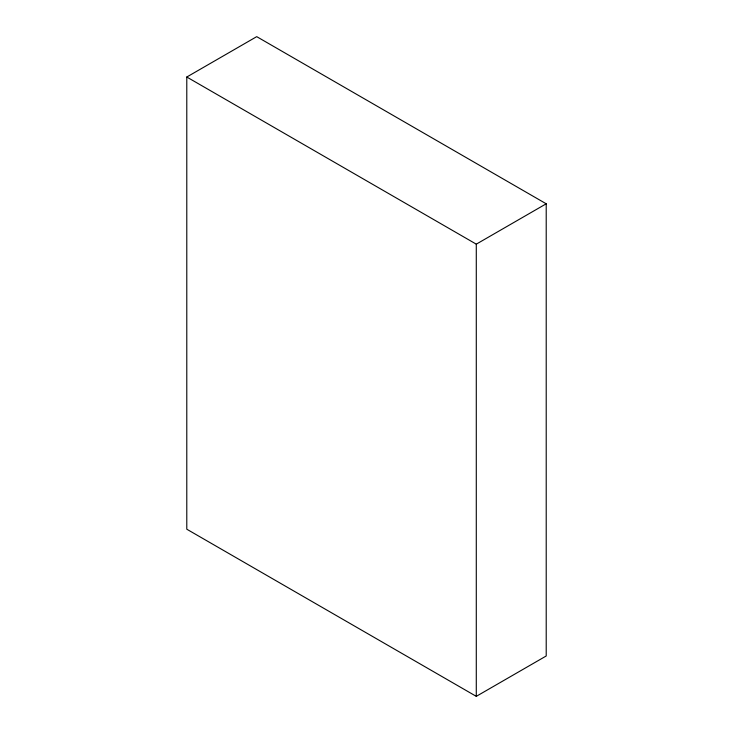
<?xml version="1.0" encoding="UTF-8"?>
<svg xmlns="http://www.w3.org/2000/svg" width="733" height="733" viewBox="0 0 733 733"><rect width="100%" height="100%" fill="white"/><g stroke="black" fill="none" stroke-linecap="round" stroke-linejoin="round"><path stroke-width="1.1" d="M186.787 77.02L256.715 36.65L546.213 203.792L546.213 655.98L476.285 696.35L186.787 529.208L186.787 77.02L476.285 244.162L546.213 203.792M476.285 244.162L476.285 696.35"/></g></svg>
